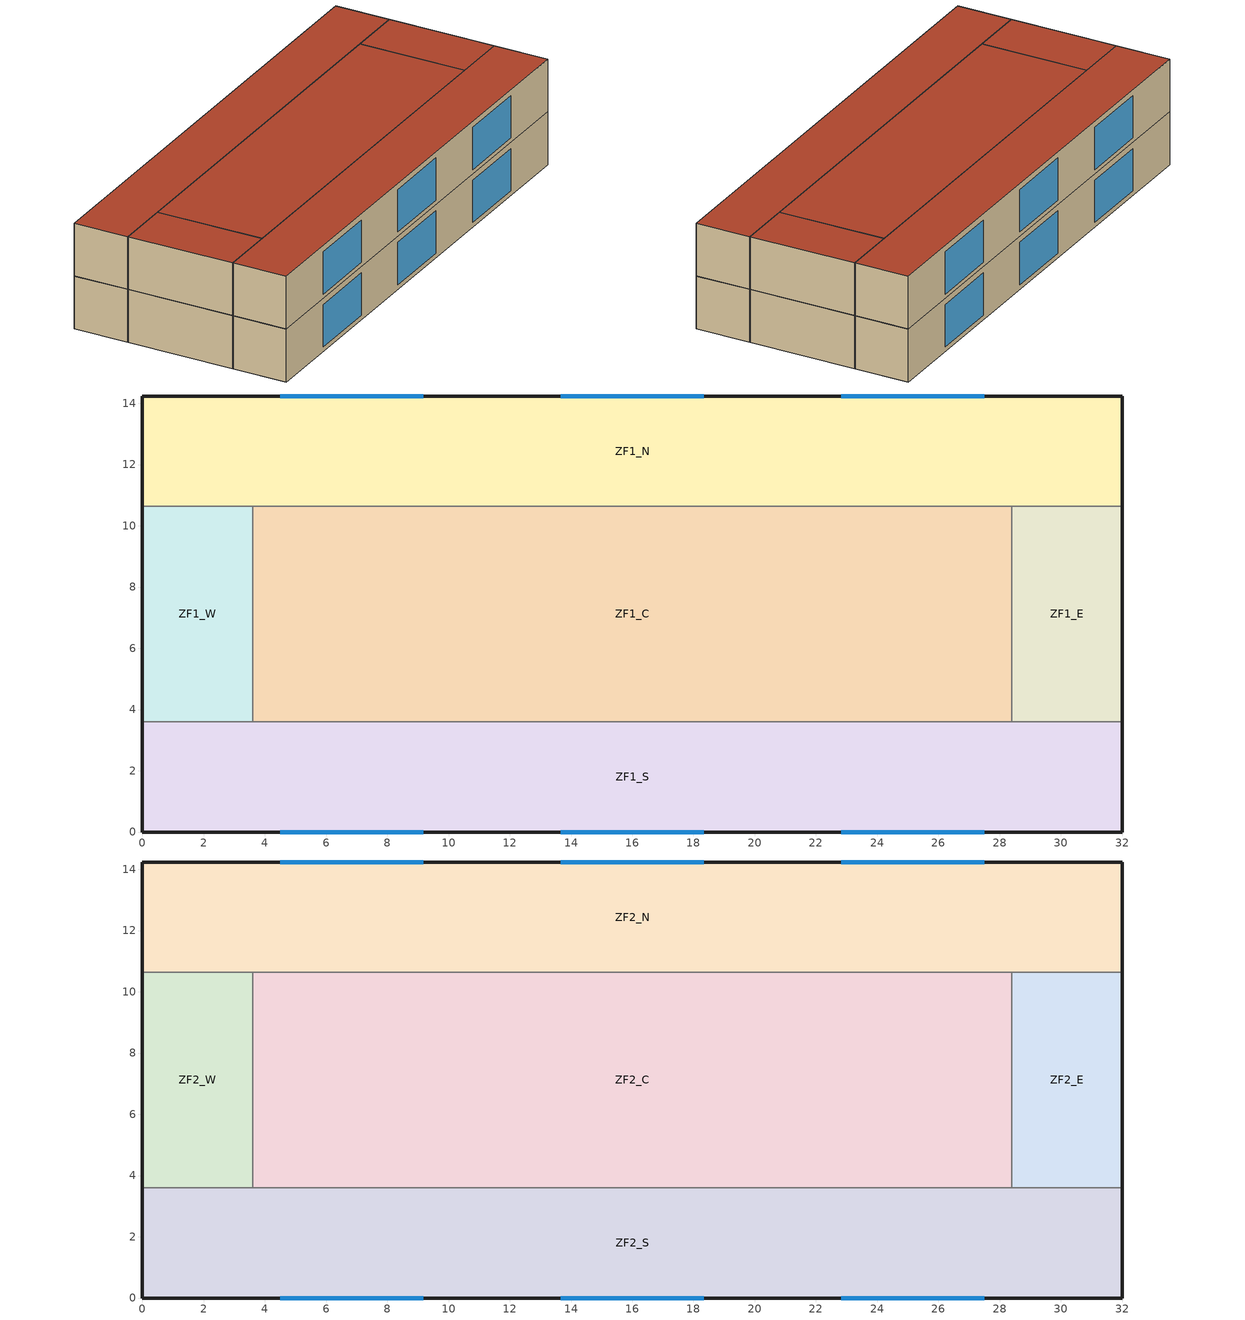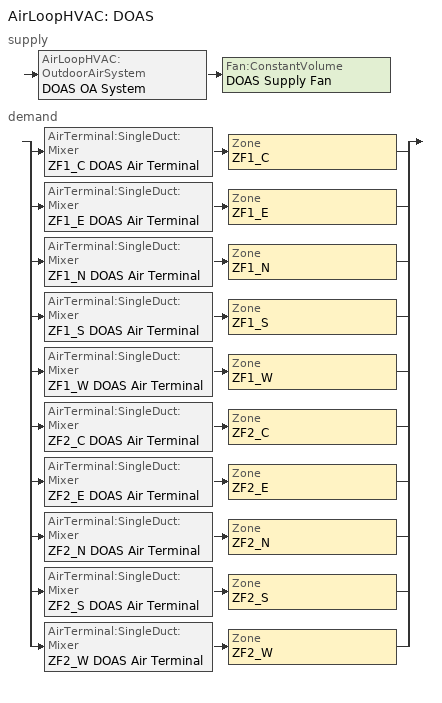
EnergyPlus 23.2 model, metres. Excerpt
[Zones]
ZF1_S
 floor ground (Floor Slab): 0,0 0,3.6 32,3.6 32,0 z0
 wall outside (Ext Wall): 0,0 32,0 / 0,0 0,3.6 / 32,3.6 32,0 z0:3.5
 wall adiabatic (Int Wall): 32,3.6 0,3.6 z0:3.5
 window (Double Clear 3mm): 4.5,0 9.17,0 / 13.67,0 18.33,0 / 22.83,0 27.5,0 z0.3:3.1
 ceiling adiabatic (Floor Slab): 0,0 32,0 32,3.6 0,3.6 z3.5
ZF1_N
 floor ground (Floor Slab): 0,10.64 0,14.24 32,14.24 32,10.64 z0
 wall outside (Ext Wall): 32,14.24 0,14.24 / 0,10.64 0,14.24 / 32,14.24 32,10.64 z0:3.5
 wall adiabatic (Int Wall): 0,10.64 32,10.64 z0:3.5
 window (Double Clear 3mm): 9.17,14.24 4.5,14.24 / 18.33,14.24 13.67,14.24 / 27.5,14.24 22.83,14.24 z0.3:3.1
 ceiling adiabatic (Floor Slab): 0,10.64 32,10.64 32,14.24 0,14.24 z3.5
ZF1_W
 floor ground (Floor Slab): 0,3.6 0,10.64 3.6,10.64 3.6,3.6 z0
 wall outside (Ext Wall): 0,3.6 0,10.64 z0:3.5
 wall adiabatic (Int Wall): 0,3.6 3.6,3.6 / 3.6,10.64 0,10.64 / 3.6,10.64 3.6,3.6 z0:3.5
 ceiling adiabatic (Floor Slab): 0,3.6 3.6,3.6 3.6,10.64 0,10.64 z3.5
ZF1_E
 floor ground (Floor Slab): 28.4,3.6 28.4,10.64 32,10.64 32,3.6 z0
 wall outside (Ext Wall): 32,10.64 32,3.6 z0:3.5
 wall adiabatic (Int Wall): 28.4,3.6 32,3.6 / 32,10.64 28.4,10.64 / 28.4,3.6 28.4,10.64 z0:3.5
 ceiling adiabatic (Floor Slab): 28.4,3.6 32,3.6 32,10.64 28.4,10.64 z3.5
ZF1_C
 floor ground (Floor Slab): 3.6,3.6 3.6,10.64 28.4,10.64 28.4,3.6 z0
 wall adiabatic (Int Wall): 3.6,3.6 28.4,3.6 / 28.4,10.64 3.6,10.64 / 3.6,3.6 3.6,10.64 / 28.4,10.64 28.4,3.6 z0:3.5
 ceiling adiabatic (Floor Slab): 3.6,3.6 28.4,3.6 28.4,10.64 3.6,10.64 z3.5
ZF2_S
 floor adiabatic (Floor Slab): 0,0 0,3.6 32,3.6 32,0 z3.5
 wall outside (Ext Wall): 0,0 32,0 / 0,0 0,3.6 / 32,3.6 32,0 z3.5:7
 wall adiabatic (Int Wall): 32,3.6 0,3.6 z3.5:7
 window (Double Clear 3mm): 4.5,0 9.17,0 / 13.67,0 18.33,0 / 22.83,0 27.5,0 z3.8:6.6
 roof outside (Roof): 0,0 32,0 32,3.6 0,3.6 z7
ZF2_N
 floor adiabatic (Floor Slab): 0,10.64 0,14.24 32,14.24 32,10.64 z3.5
 wall outside (Ext Wall): 32,14.24 0,14.24 / 0,10.64 0,14.24 / 32,14.24 32,10.64 z3.5:7
 wall adiabatic (Int Wall): 0,10.64 32,10.64 z3.5:7
 window (Double Clear 3mm): 9.17,14.24 4.5,14.24 / 18.33,14.24 13.67,14.24 / 27.5,14.24 22.83,14.24 z3.8:6.6
 roof outside (Roof): 0,10.64 32,10.64 32,14.24 0,14.24 z7
ZF2_W
 floor adiabatic (Floor Slab): 0,3.6 0,10.64 3.6,10.64 3.6,3.6 z3.5
 wall outside (Ext Wall): 0,3.6 0,10.64 z3.5:7
 wall adiabatic (Int Wall): 0,3.6 3.6,3.6 / 3.6,10.64 0,10.64 / 3.6,10.64 3.6,3.6 z3.5:7
 roof outside (Roof): 0,3.6 3.6,3.6 3.6,10.64 0,10.64 z7
ZF2_E
 floor adiabatic (Floor Slab): 28.4,3.6 28.4,10.64 32,10.64 32,3.6 z3.5
 wall outside (Ext Wall): 32,10.64 32,3.6 z3.5:7
 wall adiabatic (Int Wall): 28.4,3.6 32,3.6 / 32,10.64 28.4,10.64 / 28.4,3.6 28.4,10.64 z3.5:7
 roof outside (Roof): 28.4,3.6 32,3.6 32,10.64 28.4,10.64 z7
ZF2_C
 floor adiabatic (Floor Slab): 3.6,3.6 3.6,10.64 28.4,10.64 28.4,3.6 z3.5
 wall adiabatic (Int Wall): 3.6,3.6 28.4,3.6 / 28.4,10.64 3.6,10.64 / 3.6,3.6 3.6,10.64 / 28.4,10.64 28.4,3.6 z3.5:7
 roof outside (Roof): 3.6,3.6 28.4,3.6 28.4,10.64 3.6,10.64 z7
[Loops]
AirLoopHVAC 'DOAS'
 supply: AirLoopHVAC:OutdoorAirSystem 'DOAS OA System' > Fan:ConstantVolume 'DOAS Supply Fan'
 demand: split
  | AirTerminal:SingleDuct:Mixer 'ZF1_C DOAS Air Terminal' > Zone 'ZF1_C'
  | AirTerminal:SingleDuct:Mixer 'ZF1_E DOAS Air Terminal' > Zone 'ZF1_E'
  | AirTerminal:SingleDuct:Mixer 'ZF1_N DOAS Air Terminal' > Zone 'ZF1_N'
  | AirTerminal:SingleDuct:Mixer 'ZF1_S DOAS Air Terminal' > Zone 'ZF1_S'
  | AirTerminal:SingleDuct:Mixer 'ZF1_W DOAS Air Terminal' > Zone 'ZF1_W'
  | AirTerminal:SingleDuct:Mixer 'ZF2_C DOAS Air Terminal' > Zone 'ZF2_C'
  | AirTerminal:SingleDuct:Mixer 'ZF2_E DOAS Air Terminal' > Zone 'ZF2_E'
  | AirTerminal:SingleDuct:Mixer 'ZF2_N DOAS Air Terminal' > Zone 'ZF2_N'
  | AirTerminal:SingleDuct:Mixer 'ZF2_S DOAS Air Terminal' > Zone 'ZF2_S'
  | AirTerminal:SingleDuct:Mixer 'ZF2_W DOAS Air Terminal' > Zone 'ZF2_W'
[Building]
Chongqing Medium Office VRF Pilot: 0, City, 0.04, 0.2, FullInteriorAndExterior, 100, 6
[Site:WaterMainsTemperature]
CORRELATION: , 9.69, 28.1
[Site:GroundTemperature:BuildingSurface]
19.527, 19.502, 19.527, 19.527, 19.527, 19.527, 19.527, 19.527, 19.527, 19.527, 19.527, 19.527
[Site:Location]
Chongqing Shapingba_Chongqing_CHN Design_Conditions: 29.58, 106.47, 8, 259.1
[SizingPeriod:WeatherFileConditionType]
Summer Extreme: SummerExtreme, SummerDesignDay, Yes, Yes
Summer Typical: SummerTypical, Monday, Yes, Yes
Winter Extreme: WinterExtreme, WinterDesignDay, Yes, Yes
Winter Typical: WinterTypical, Monday, Yes, Yes
Autumn Typical: AutumnTypical, Monday, Yes, Yes
Spring Typical: SpringTypical, Monday, Yes, Yes
[SizingPeriod:DesignDay]
Chongqing Shapingba Ann Htg 99.6% Condns DB: 1, 21, WinterDesignDay, 2.6, 0, DefaultMultipliers, , Wetbulb, 2.6, , , , , 98251, 1.8, 10, No, No, No, ASHRAEClearSky, , , , , 0
Chongqing Shapingba Ann Htg 99% Condns DB: 1, 21, WinterDesignDay, 3.7, 0, DefaultMultipliers, , Wetbulb, 3.7, , , , , 98251, 1.8, 10, No, No, No, ASHRAEClearSky, , , , , 0
Chongqing Shapingba Ann Hum_n 99.6% Condns DP=>MCDB: 1, 21, WinterDesignDay, 6.5, 0, DefaultMultipliers, , Dewpoint, -2.3, , , , , 98251, 1.8, 10, No, No, No, ASHRAEClearSky, , , , , 0
Chongqing Shapingba Ann Hum_n 99% Condns DP=>MCDB: 1, 21, WinterDesignDay, 5.9, 0, DefaultMultipliers, , Dewpoint, -0.6, , , , , 98251, 1.8, 10, No, No, No, ASHRAEClearSky, , , , , 0
Chongqing Shapingba Ann Htg Wind 99.6% Condns WS=>MCDB: 1, 21, WinterDesignDay, 8.1, 0, DefaultMultipliers, , Wetbulb, 8.1, , , , , 98251, 5.9, 10, No, No, No, ASHRAEClearSky, , , , , 0
Chongqing Shapingba Ann Htg Wind 99% Condns WS=>MCDB: 1, 21, WinterDesignDay, 7.7, 0, DefaultMultipliers, , Wetbulb, 7.7, , , , , 98251, 5.3, 10, No, No, No, ASHRAEClearSky, , , , , 0
Chongqing Shapingba Ann Clg .4% Condns DB=>MWB: 7, 21, SummerDesignDay, 38, 10.4, DefaultMultipliers, , Wetbulb, 24.9, , , , 3.3, 98251, 2.5, 90, No, No, No, ASHRAETau2017, , , 0.633, 1.814
Chongqing Shapingba Ann Clg 1% Condns DB=>MWB: 7, 21, SummerDesignDay, 36.4, 10.4, DefaultMultipliers, , Wetbulb, 25.1, , , , 3.3, 98251, 2.5, 90, No, No, No, ASHRAETau2017, , , 0.633, 1.814
Chongqing Shapingba Ann Clg 2% Condns DB=>MWB: 7, 21, SummerDesignDay, 35, 10.4, DefaultMultipliers, , Wetbulb, 24.9, , , , 3.3, 98251, 2.5, 90, No, No, No, ASHRAETau2017, , , 0.633, 1.814
Chongqing Shapingba Ann Clg .4% Condns WB=>MDB: 7, 21, SummerDesignDay, 33, 9.3, DefaultMultipliers, , Wetbulb, 27.3, , , , 3.6, 98251, 2.5, 90, No, No, No, ASHRAETau2017, , , 0.633, 1.814
Chongqing Shapingba Ann Clg 1% Condns WB=>MDB: 7, 21, SummerDesignDay, 32.6, 9.3, DefaultMultipliers, , Wetbulb, 26.8, , , , 3.6, 98251, 2.5, 90, No, No, No, ASHRAETau2017, , , 0.633, 1.814
Chongqing Shapingba Ann Clg 2% Condns WB=>MDB: 7, 21, SummerDesignDay, 31.8, 9.3, DefaultMultipliers, , Wetbulb, 26.2, , , , 3.6, 98251, 2.5, 90, No, No, No, ASHRAETau2017, , , 0.633, 1.814
Chongqing Shapingba Ann Clg .4% Condns DP=>MDB: 7, 21, SummerDesignDay, 29.9, 8.4, DefaultMultipliers, , Dewpoint, 26, , , , , 98251, 2.5, 90, No, No, No, ASHRAETau2017, , , 0.633, 1.814
Chongqing Shapingba Ann Clg 1% Condns DP=>MDB: 7, 21, SummerDesignDay, 29.4, 8.4, DefaultMultipliers, , Dewpoint, 25.3, , , , , 98251, 2.5, 90, No, No, No, ASHRAETau2017, , , 0.633, 1.814
Chongqing Shapingba Ann Clg 2% Condns DP=>MDB: 7, 21, SummerDesignDay, 29, 8.4, DefaultMultipliers, , Dewpoint, 24.7, , , , , 98251, 2.5, 90, No, No, No, ASHRAETau2017, , , 0.633, 1.814
Chongqing Shapingba Ann Clg .4% Condns Enth=>MDB: 7, 21, SummerDesignDay, 32.8, 8.4, DefaultMultipliers, , Enthalpy, , , , 87400, , 98251, 2.5, 90, No, No, No, ASHRAETau2017, , , 0.633, 1.814
Chongqing Shapingba Ann Clg 1% Condns Enth=>MDB: 7, 21, SummerDesignDay, 32.6, 8.4, DefaultMultipliers, , Enthalpy, , , , 84800, , 98251, 2.5, 90, No, No, No, ASHRAETau2017, , , 0.633, 1.814
Chongqing Shapingba Ann Clg 2% Condns Enth=>MDB: 7, 21, SummerDesignDay, 31.7, 8.4, DefaultMultipliers, , Enthalpy, , , , 82400, , 98251, 2.5, 90, No, No, No, ASHRAETau2017, , , 0.633, 1.814
Chongqing Shapingba January .4% Condns DB=>MCWB: 1, 21, SummerDesignDay, 15.7, 4.8, DefaultMultipliers, , Wetbulb, 9.8, , , , , 98251, 1.8, 90, No, No, No, ASHRAETau2017, , , 0.932, 1.174
Chongqing Shapingba February .4% Condns DB=>MCWB: 2, 21, SummerDesignDay, 21.5, 5.9, DefaultMultipliers, , Wetbulb, 14.4, , , , , 98251, 1.9, 90, No, No, No, ASHRAETau2017, , , 0.962, 1.129
Chongqing Shapingba March .4% Condns DB=>MCWB: 3, 21, SummerDesignDay, 29.1, 7.4, DefaultMultipliers, , Wetbulb, 19.5, , , , , 98251, 2.1, 90, No, No, No, ASHRAETau2017, , , 0.975, 1.136
Chongqing Shapingba April .4% Condns DB=>MCWB: 4, 21, SummerDesignDay, 32.6, 8.1, DefaultMultipliers, , Wetbulb, 20.9, , , , , 98251, 2.2, 90, No, No, No, ASHRAETau2017, , , 0.888, 1.278
Chongqing Shapingba May .4% Condns DB=>MCWB: 5, 21, SummerDesignDay, 34.8, 7.9, DefaultMultipliers, , Wetbulb, 22.4, , , , , 98251, 2.1, 90, No, No, No, ASHRAETau2017, , , 0.778, 1.482
Chongqing Shapingba June .4% Condns DB=>MCWB: 6, 21, SummerDesignDay, 36.2, 7.1, DefaultMultipliers, , Wetbulb, 25.8, , , , , 98251, 1.9, 90, No, No, No, ASHRAETau2017, , , 0.704, 1.647
Chongqing Shapingba July .4% Condns DB=>MCWB: 7, 21, SummerDesignDay, 39.1, 8.4, DefaultMultipliers, , Wetbulb, 25.6, , , , , 98251, 2.1, 90, No, No, No, ASHRAETau2017, , , 0.633, 1.814
Chongqing Shapingba August .4% Condns DB=>MCWB: 8, 21, SummerDesignDay, 40.9, 8.6, DefaultMultipliers, , Wetbulb, 25, , , , , 98251, 2.1, 90, No, No, No, ASHRAETau2017, , , 0.655, 1.749
Chongqing Shapingba September .4% Condns DB=>MCWB: 9, 21, SummerDesignDay, 37.5, 7, DefaultMultipliers, , Wetbulb, 23.9, , , , , 98251, 2.1, 90, No, No, No, ASHRAETau2017, , , 0.746, 1.556
Chongqing Shapingba October .4% Condns DB=>MCWB: 10, 21, SummerDesignDay, 32.5, 5.3, DefaultMultipliers, , Wetbulb, 22.8, , , , , 98251, 1.8, 90, No, No, No, ASHRAETau2017, , , 0.878, 1.322
Chongqing Shapingba November .4% Condns DB=>MCWB: 11, 21, SummerDesignDay, 24.2, 5.1, DefaultMultipliers, , Wetbulb, 17, , , , , 98251, 1.8, 90, No, No, No, ASHRAETau2017, , , 0.936, 1.232
Chongqing Shapingba December .4% Condns DB=>MCWB: 12, 21, SummerDesignDay, 16.3, 4.6, DefaultMultipliers, , Wetbulb, 12.1, , , , , 98251, 1.8, 90, No, No, No, ASHRAETau2017, , , 0.929, 1.214
Chongqing Shapingba January 2% Condns DB=>MCWB: 1, 21, SummerDesignDay, 13.4, 4.8, DefaultMultipliers, , Wetbulb, 9.3, , , , , 98251, 1.8, 90, No, No, No, ASHRAETau2017, , , 0.932, 1.174
Chongqing Shapingba February 2% Condns DB=>MCWB: 2, 21, SummerDesignDay, 18.4, 5.9, DefaultMultipliers, , Wetbulb, 12.8, , , , , 98251, 1.9, 90, No, No, No, ASHRAETau2017, , , 0.962, 1.129
Chongqing Shapingba March 2% Condns DB=>MCWB: 3, 21, SummerDesignDay, 25.6, 7.4, DefaultMultipliers, , Wetbulb, 17.5, , , , , 98251, 2.1, 90, No, No, No, ASHRAETau2017, , , 0.975, 1.136
Chongqing Shapingba April 2% Condns DB=>MCWB: 4, 21, SummerDesignDay, 30, 8.1, DefaultMultipliers, , Wetbulb, 20.1, , , , , 98251, 2.2, 90, No, No, No, ASHRAETau2017, , , 0.888, 1.278
Chongqing Shapingba May 2% Condns DB=>MCWB: 5, 21, SummerDesignDay, 32.2, 7.9, DefaultMultipliers, , Wetbulb, 21.5, , , , , 98251, 2.1, 90, No, No, No, ASHRAETau2017, , , 0.778, 1.482
Chongqing Shapingba June 2% Condns DB=>MCWB: 6, 21, SummerDesignDay, 34.2, 7.1, DefaultMultipliers, , Wetbulb, 25, , , , , 98251, 1.9, 90, No, No, No, ASHRAETau2017, , , 0.704, 1.647
Chongqing Shapingba July 2% Condns DB=>MCWB: 7, 21, SummerDesignDay, 37.4, 8.4, DefaultMultipliers, , Wetbulb, 25.5, , , , , 98251, 2.1, 90, No, No, No, ASHRAETau2017, , , 0.633, 1.814
Chongqing Shapingba August 2% Condns DB=>MCWB: 8, 21, SummerDesignDay, 38.7, 8.6, DefaultMultipliers, , Wetbulb, 24.9, , , , , 98251, 2.1, 90, No, No, No, ASHRAETau2017, , , 0.655, 1.749
Chongqing Shapingba September 2% Condns DB=>MCWB: 9, 21, SummerDesignDay, 34.7, 7, DefaultMultipliers, , Wetbulb, 23.9, , , , , 98251, 2.1, 90, No, No, No, ASHRAETau2017, , , 0.746, 1.556
Chongqing Shapingba October 2% Condns DB=>MCWB: 10, 21, SummerDesignDay, 28.6, 5.3, DefaultMultipliers, , Wetbulb, 20.9, , , , , 98251, 1.8, 90, No, No, No, ASHRAETau2017, , , 0.878, 1.322
Chongqing Shapingba November 2% Condns DB=>MCWB: 11, 21, SummerDesignDay, 22, 5.1, DefaultMultipliers, , Wetbulb, 16.5, , , , , 98251, 1.8, 90, No, No, No, ASHRAETau2017, , , 0.936, 1.232
Chongqing Shapingba December 2% Condns DB=>MCWB: 12, 21, SummerDesignDay, 14.4, 4.6, DefaultMultipliers, , Wetbulb, 11.1, , , , , 98251, 1.8, 90, No, No, No, ASHRAETau2017, , , 0.929, 1.214
Chongqing Shapingba January 5% Condns DB=>MCWB: 1, 21, SummerDesignDay, 12.2, 7.1, DefaultMultipliers, , Wetbulb, 8.9, , , , 4.1, 98251, 1.8, 90, No, No, No, ASHRAETau2017, , , 0.932, 1.174
Chongqing Shapingba February 5% Condns DB=>MCWB: 2, 21, SummerDesignDay, 16.4, 8.8, DefaultMultipliers, , Wetbulb, 11.9, , , , 4.5, 98251, 1.9, 90, No, No, No, ASHRAETau2017, , , 0.962, 1.129
Chongqing Shapingba March 5% Condns DB=>MCWB: 3, 21, SummerDesignDay, 23.1, 11.4, DefaultMultipliers, , Wetbulb, 16.1, , , , 4.9, 98251, 2.1, 90, No, No, No, ASHRAETau2017, , , 0.975, 1.136
Chongqing Shapingba April 5% Condns DB=>MCWB: 4, 21, SummerDesignDay, 27.8, 12.1, DefaultMultipliers, , Wetbulb, 19.3, , , , 4.8, 98251, 2.2, 90, No, No, No, ASHRAETau2017, , , 0.888, 1.278
Chongqing Shapingba May 5% Condns DB=>MCWB: 5, 21, SummerDesignDay, 30.1, 11.9, DefaultMultipliers, , Wetbulb, 21.3, , , , 4.4, 98251, 2.1, 90, No, No, No, ASHRAETau2017, , , 0.778, 1.482
Chongqing Shapingba June 5% Condns DB=>MCWB: 6, 21, SummerDesignDay, 32.4, 10.6, DefaultMultipliers, , Wetbulb, 24.4, , , , 4, 98251, 1.9, 90, No, No, No, ASHRAETau2017, , , 0.704, 1.647
Chongqing Shapingba July 5% Condns DB=>MCWB: 7, 21, SummerDesignDay, 36.1, 10.4, DefaultMultipliers, , Wetbulb, 25.6, , , , 3.3, 98251, 2.1, 90, No, No, No, ASHRAETau2017, , , 0.633, 1.814
Chongqing Shapingba August 5% Condns DB=>MCWB: 8, 21, SummerDesignDay, 37, 10.8, DefaultMultipliers, , Wetbulb, 25, , , , 3, 98251, 2.1, 90, No, No, No, ASHRAETau2017, , , 0.655, 1.749
Chongqing Shapingba September 5% Condns DB=>MCWB: 9, 21, SummerDesignDay, 32.6, 10.5, DefaultMultipliers, , Wetbulb, 23.5, , , , 3.5, 98251, 2.1, 90, No, No, No, ASHRAETau2017, , , 0.746, 1.556
Chongqing Shapingba October 5% Condns DB=>MCWB: 10, 21, SummerDesignDay, 26, 9.8, DefaultMultipliers, , Wetbulb, 19.7, , , , 4.2, 98251, 1.8, 90, No, No, No, ASHRAETau2017, , , 0.878, 1.322
Chongqing Shapingba November 5% Condns DB=>MCWB: 11, 21, SummerDesignDay, 20.1, 7.8, DefaultMultipliers, , Wetbulb, 16, , , , 3.9, 98251, 1.8, 90, No, No, No, ASHRAETau2017, , , 0.936, 1.232
Chongqing Shapingba December 5% Condns DB=>MCWB: 12, 21, SummerDesignDay, 13.2, 6.2, DefaultMultipliers, , Wetbulb, 10.5, , , , 3.7, 98251, 1.8, 90, No, No, No, ASHRAETau2017, , , 0.929, 1.214
Chongqing Shapingba January 10% Condns DB=>MCWB: 1, 21, SummerDesignDay, 11.1, 7.1, DefaultMultipliers, , Wetbulb, 8.4, , , , 4.1, 98251, 1.8, 90, No, No, No, ASHRAETau2017, , , 0.932, 1.174
Chongqing Shapingba February 10% Condns DB=>MCWB: 2, 21, SummerDesignDay, 14.8, 8.8, DefaultMultipliers, , Wetbulb, 11.1, , , , 4.5, 98251, 1.9, 90, No, No, No, ASHRAETau2017, , , 0.962, 1.129
Chongqing Shapingba March 10% Condns DB=>MCWB: 3, 21, SummerDesignDay, 20.8, 11.4, DefaultMultipliers, , Wetbulb, 15.1, , , , 4.9, 98251, 2.1, 90, No, No, No, ASHRAETau2017, , , 0.975, 1.136
Chongqing Shapingba April 10% Condns DB=>MCWB: 4, 21, SummerDesignDay, 25.7, 12.1, DefaultMultipliers, , Wetbulb, 18.7, , , , 4.8, 98251, 2.2, 90, No, No, No, ASHRAETau2017, , , 0.888, 1.278
Chongqing Shapingba May 10% Condns DB=>MCWB: 5, 21, SummerDesignDay, 28.1, 11.9, DefaultMultipliers, , Wetbulb, 20.6, , , , 4.4, 98251, 2.1, 90, No, No, No, ASHRAETau2017, , , 0.778, 1.482
Chongqing Shapingba June 10% Condns DB=>MCWB: 6, 21, SummerDesignDay, 30.6, 10.6, DefaultMultipliers, , Wetbulb, 24.1, , , , 4, 98251, 1.9, 90, No, No, No, ASHRAETau2017, , , 0.704, 1.647
Chongqing Shapingba July 10% Condns DB=>MCWB: 7, 21, SummerDesignDay, 34.7, 10.4, DefaultMultipliers, , Wetbulb, 25.4, , , , 3.3, 98251, 2.1, 90, No, No, No, ASHRAETau2017, , , 0.633, 1.814
Chongqing Shapingba August 10% Condns DB=>MCWB: 8, 21, SummerDesignDay, 35.3, 10.8, DefaultMultipliers, , Wetbulb, 24.8, , , , 3, 98251, 2.1, 90, No, No, No, ASHRAETau2017, , , 0.655, 1.749
Chongqing Shapingba September 10% Condns DB=>MCWB: 9, 21, SummerDesignDay, 30.6, 10.5, DefaultMultipliers, , Wetbulb, 23, , , , 3.5, 98251, 2.1, 90, No, No, No, ASHRAETau2017, , , 0.746, 1.556
Chongqing Shapingba October 10% Condns DB=>MCWB: 10, 21, SummerDesignDay, 23.6, 9.8, DefaultMultipliers, , Wetbulb, 19.2, , , , 4.2, 98251, 1.8, 90, No, No, No, ASHRAETau2017, , , 0.878, 1.322
Chongqing Shapingba November 10% Condns DB=>MCWB: 11, 21, SummerDesignDay, 18.6, 7.8, DefaultMultipliers, , Wetbulb, 15.4, , , , 3.9, 98251, 1.8, 90, No, No, No, ASHRAETau2017, , , 0.936, 1.232
Chongqing Shapingba December 10% Condns DB=>MCWB: 12, 21, SummerDesignDay, 12.2, 6.2, DefaultMultipliers, , Wetbulb, 9.8, , , , 3.7, 98251, 1.8, 90, No, No, No, ASHRAETau2017, , , 0.929, 1.214
Chongqing Shapingba January .4% Condns WB=>MCDB: 1, 21, SummerDesignDay, 13.7, 4.8, DefaultMultipliers, , Wetbulb, 10.9, , , , , 98251, 1.8, 90, No, No, No, ASHRAETau2017, , , 0.932, 1.174
Chongqing Shapingba February .4% Condns WB=>MCDB: 2, 21, SummerDesignDay, 20.3, 5.9, DefaultMultipliers, , Wetbulb, 15.2, , , , , 98251, 1.9, 90, No, No, No, ASHRAETau2017, , , 0.962, 1.129
Chongqing Shapingba March .4% Condns WB=>MCDB: 3, 21, SummerDesignDay, 27.9, 7.4, DefaultMultipliers, , Wetbulb, 20.6, , , , , 98251, 2.1, 90, No, No, No, ASHRAETau2017, , , 0.975, 1.136
[Material]
M01 200mm Brick: MediumRough, 0.2, 0.89, 1920, 790, 0.9, 0.84, 0.95
M02 100mm Brick: MediumRough, 0.1, 0.89, 1920, 790, 0.9
M03 Wall XPS: MediumRough, 0.03, 0.03, 35, 1400, 0.9
M04 200mm Concrete Roof: MediumRough, 0.2, 1.31, 2240, 840, 0.9
M05 150mm Heavyweight Concrete Floor: MediumRough, 0.15, 1.95, 2240, 900, 0.9
M06 20mm Plaster: Smooth, 0.02, 0.72, 1850, 840, 0.9
M07 20mm Cement Mortar: Smooth, 0.02, 0.93, 1800, 1050, 0.9
M08 10mm Ceramic Tile: Smooth, 0.01, 1.5, 2000, 920, 0.9
M09 Roof XPS: MediumRough, 0.04, 0.03, 35, 1400, 0.9
[WindowMaterial:Glazing]
Clear 3mm: SpectralAverage, , 0.003, 0.837, 0.075, 0.075, 0.898, 0.081, 0.081, 0, 0.84, 0.84
[WindowMaterial:Gas]
Air 12mm: Air, 0.0127
[Construction]
Ext Wall: M06 20mm Plaster, M01 200mm Brick, M03 Wall XPS, M07 20mm Cement Mortar
Int Wall: M06 20mm Plaster, M02 100mm Brick, M06 20mm Plaster
Roof: M09 Roof XPS, M04 200mm Concrete Roof, M07 20mm Cement Mortar
Floor Slab: M05 150mm Heavyweight Concrete Floor, M08 10mm Ceramic Tile
Double Clear 3mm: Clear 3mm, Air 12mm, Clear 3mm
[Zone]
ZF1_S; ZF1_N; ZF2_S; ZF2_N: 0, 0, 0, 1, 1, , 115.2
ZF1_W; ZF1_E; ZF2_W; ZF2_E: 0, 0, 0, 1, 1, , 25.34
ZF1_C; ZF2_C: 0, 0, 0, 1, 1, , 174.59
[People]
ZF1_S People: ZF1_S, Office Occupancy, People, 19, , , 0.3, autocalculate, Office Activity
ZF1_N People: ZF1_N, Office Occupancy, People, 19, , , 0.3, autocalculate, Office Activity
ZF1_W People: ZF1_W, Office Occupancy, People, 4, , , 0.3, autocalculate, Office Activity
ZF1_E People: ZF1_E, Office Occupancy, People, 4, , , 0.3, autocalculate, Office Activity
ZF1_C People: ZF1_C, Office Occupancy, People, 29, , , 0.3, autocalculate, Office Activity
ZF2_S People: ZF2_S, Office Occupancy, People, 19, , , 0.3, autocalculate, Office Activity
ZF2_N People: ZF2_N, Office Occupancy, People, 19, , , 0.3, autocalculate, Office Activity
ZF2_W People: ZF2_W, Office Occupancy, People, 4, , , 0.3, autocalculate, Office Activity
ZF2_E People: ZF2_E, Office Occupancy, People, 4, , , 0.3, autocalculate, Office Activity
ZF2_C People: ZF2_C, Office Occupancy, People, 29, , , 0.3, autocalculate, Office Activity
[Lights]
ZF1_S Lights: ZF1_S, Office Lighting, Watts/Area, 10
ZF1_N Lights: ZF1_N, Office Lighting, Watts/Area, 10
ZF1_W Lights: ZF1_W, Office Lighting, Watts/Area, 10
ZF1_E Lights: ZF1_E, Office Lighting, Watts/Area, 10
ZF1_C Lights: ZF1_C, Office Lighting, Watts/Area, 10
ZF2_S Lights: ZF2_S, Office Lighting, Watts/Area, 10
ZF2_N Lights: ZF2_N, Office Lighting, Watts/Area, 10
ZF2_W Lights: ZF2_W, Office Lighting, Watts/Area, 10
ZF2_E Lights: ZF2_E, Office Lighting, Watts/Area, 10
ZF2_C Lights: ZF2_C, Office Lighting, Watts/Area, 10
[ElectricEquipment]
ZF1_S Equipment: ZF1_S, Office Equipment, Watts/Area, 20
ZF1_N Equipment: ZF1_N, Office Equipment, Watts/Area, 20
ZF1_W Equipment: ZF1_W, Office Equipment, Watts/Area, 20
ZF1_E Equipment: ZF1_E, Office Equipment, Watts/Area, 20
ZF1_C Equipment: ZF1_C, Office Equipment, Watts/Area, 20
ZF2_S Equipment: ZF2_S, Office Equipment, Watts/Area, 20
ZF2_N Equipment: ZF2_N, Office Equipment, Watts/Area, 20
ZF2_W Equipment: ZF2_W, Office Equipment, Watts/Area, 20
ZF2_E Equipment: ZF2_E, Office Equipment, Watts/Area, 20
ZF2_C Equipment: ZF2_C, Office Equipment, Watts/Area, 20
[ZoneInfiltration:DesignFlowRate]
ZF1_S Infiltration: ZF1_S, ALWAYS_ON, AirChanges/Hour, , 0.5
ZF1_N Infiltration: ZF1_N, ALWAYS_ON, AirChanges/Hour, , 0.5
ZF1_W Infiltration: ZF1_W, ALWAYS_ON, AirChanges/Hour, , 0.5
ZF1_E Infiltration: ZF1_E, ALWAYS_ON, AirChanges/Hour, , 0.5
ZF1_C Infiltration: ZF1_C, ALWAYS_ON, AirChanges/Hour, , 0.5
ZF2_S Infiltration: ZF2_S, ALWAYS_ON, AirChanges/Hour, , 0.5
ZF2_N Infiltration: ZF2_N, ALWAYS_ON, AirChanges/Hour, , 0.5
ZF2_W Infiltration: ZF2_W, ALWAYS_ON, AirChanges/Hour, , 0.5
ZF2_E Infiltration: ZF2_E, ALWAYS_ON, AirChanges/Hour, , 0.5
ZF2_C Infiltration: ZF2_C, ALWAYS_ON, AirChanges/Hour, , 0.5
[DesignSpecification:OutdoorAir]
ZF1_S Outdoor Air; ZF1_N Outdoor Air; ZF1_W Outdoor Air; ZF1_E Outdoor Air; ZF1_C Outdoor Air; ZF2_S Outdoor Air; ZF2_N Outdoor Air; ZF2_W Outdoor Air; ZF2_E Outdoor Air; ZF2_C Outdoor Air: Flow/Person, 0.00833
[Sizing:Zone]
ZF1_S: SupplyAirTemperature, 12.8, , SupplyAirTemperature, 50, , 0.008, 0.008, ZF1_S Outdoor Air
ZF1_N: SupplyAirTemperature, 12.8, , SupplyAirTemperature, 50, , 0.008, 0.008, ZF1_N Outdoor Air
ZF1_W: SupplyAirTemperature, 12.8, , SupplyAirTemperature, 50, , 0.008, 0.008, ZF1_W Outdoor Air
ZF1_E: SupplyAirTemperature, 12.8, , SupplyAirTemperature, 50, , 0.008, 0.008, ZF1_E Outdoor Air
ZF1_C: SupplyAirTemperature, 12.8, , SupplyAirTemperature, 50, , 0.008, 0.008, ZF1_C Outdoor Air
ZF2_S: SupplyAirTemperature, 12.8, , SupplyAirTemperature, 50, , 0.008, 0.008, ZF2_S Outdoor Air
ZF2_N: SupplyAirTemperature, 12.8, , SupplyAirTemperature, 50, , 0.008, 0.008, ZF2_N Outdoor Air
ZF2_W: SupplyAirTemperature, 12.8, , SupplyAirTemperature, 50, , 0.008, 0.008, ZF2_W Outdoor Air
ZF2_E: SupplyAirTemperature, 12.8, , SupplyAirTemperature, 50, , 0.008, 0.008, ZF2_E Outdoor Air
ZF2_C: SupplyAirTemperature, 12.8, , SupplyAirTemperature, 50, , 0.008, 0.008, ZF2_C Outdoor Air
[Sizing:System]
DOAS: VentilationRequirement, autosize, 1, 2, 0.008, 11, 0.008, 12.8, 12.2, NonCoincident, Yes, Yes, 0.00924, 0.003, DesignDay, 0, , , , DesignDay, 0, , , , , ZoneSum, 1, CoolingDesignCapacity, autosize, , , HeatingDesignCapacity, autosize, , , OnOff
[Fan:ConstantVolume]
DOAS Supply Fan: FanAvailSched, 0.7, 1000, autosize, 1, 0.00153024, DOAS Mixed Air Outlet, DOAS Supply Fan Outlet
ZF1_C VRF Supply Fan: VRFAvailSched, 0.7, 600, autosize, 0.9, 1, ZF1_C VRF DX HCoil Outlet Node, ZF1_C VRF TU Outlet Node
ZF1_E VRF Supply Fan: VRFAvailSched, 0.7, 600, autosize, 0.9, 1, ZF1_E VRF DX HCoil Outlet Node, ZF1_E VRF TU Outlet Node
ZF1_N VRF Supply Fan: VRFAvailSched, 0.7, 600, autosize, 0.9, 1, ZF1_N VRF DX HCoil Outlet Node, ZF1_N VRF TU Outlet Node
ZF1_S VRF Supply Fan: VRFAvailSched, 0.7, 600, autosize, 0.9, 1, ZF1_S VRF DX HCoil Outlet Node, ZF1_S VRF TU Outlet Node
ZF1_W VRF Supply Fan: VRFAvailSched, 0.7, 600, autosize, 0.9, 1, ZF1_W VRF DX HCoil Outlet Node, ZF1_W VRF TU Outlet Node
ZF2_C VRF Supply Fan: VRFAvailSched, 0.7, 600, autosize, 0.9, 1, ZF2_C VRF DX HCoil Outlet Node, ZF2_C VRF TU Outlet Node
ZF2_E VRF Supply Fan: VRFAvailSched, 0.7, 600, autosize, 0.9, 1, ZF2_E VRF DX HCoil Outlet Node, ZF2_E VRF TU Outlet Node
ZF2_N VRF Supply Fan: VRFAvailSched, 0.7, 600, autosize, 0.9, 1, ZF2_N VRF DX HCoil Outlet Node, ZF2_N VRF TU Outlet Node
ZF2_S VRF Supply Fan: VRFAvailSched, 0.7, 600, autosize, 0.9, 1, ZF2_S VRF DX HCoil Outlet Node, ZF2_S VRF TU Outlet Node
ZF2_W VRF Supply Fan: VRFAvailSched, 0.7, 600, autosize, 0.9, 1, ZF2_W VRF DX HCoil Outlet Node, ZF2_W VRF TU Outlet Node
[HeatExchanger:AirToAir:SensibleAndLatent]
DOAS Heat Recovery: DOAS Heat Recovery Availability, autosize, 0.7, 0.65, 0.75, 0.7, 0.7, 0.65, 0.75, 0.7, DOAS Outdoor Air Inlet, DOAS Heat Recovery Supply Outlet, DOAS Relief Air Outlet, DOAS Heat Recovery Relief Outlet, 0, No, Plate, MinimumExhaustTemperature, 1.7, 0.083, 0.012, Yes
[Controller:OutdoorAir]
DOAS OA Controller: DOAS Relief Air Outlet, DOAS Air Loop Inlet, DOAS Mixed Air Outlet, DOAS Outdoor Air Inlet, autosize, autosize, NoEconomizer, ModulateFlow, , , , , 12.2, NoLockout, ProportionalMinimum
[AirLoopHVAC]
DOAS: , DOAS Availability Managers, autosize, DOAS Branches, , DOAS Air Loop Inlet, DOAS Return Air Outlet, DOAS Supply Path Inlet, DOAS Supply Fan Outlet
[AirLoopHVAC:OutdoorAirSystem]
DOAS OA System: DOAS OA System Controllers, DOAS OA System Equipment
[OutdoorAir:Mixer]
DOAS OA Mixing Box: DOAS Mixed Air Outlet, DOAS Heat Recovery Supply Outlet, DOAS Relief Air Outlet, DOAS Air Loop Inlet
[AvailabilityManager:Scheduled]
DOAS Availability: FanAvailSched
[AirConditioner:VariableRefrigerantFlow]
Chongqing VRF Heat Pump: VRFCondAvailSched, autosize, 3.2917, -15, 43, VRFCoolCapFT, VRFCoolCapFTBoundary, VRFCoolCapFTHi, VRFCoolEIRFT, VRFCoolEIRFTBoundary, VRFCoolEIRFTHi, CoolingEIRLowPLR, CoolingEIRHiPLR, CoolingCombRatio, VRFCPLFFPLR, autosize, , 3.5484, -20, 20, VRFHeatCapFT, VRFHeatCapFTBoundary, VRFHeatCapFTHi, VRFHeatEIRFT, VRFHeatEIRFTBoundary, VRFHeatEIRFTHi, WetBulbTemperature, HeatingEIRLowPLR, HeatingEIRHiPLR, HeatingCombRatio, VRFCPLFFPLR, 0.25, ZF1_C, LoadPriority, , VRF Heat Pump TU List, No, 30, 10, CoolingLengthCorrectionFactor, -0.000386, 30, , , 15, 3, 0.33, 7, Resistive, Timed, , , autosize, 7, AirCooled, MyVRFOANode, , , , , 0, , 0, , , Electricity
[ZoneTerminalUnitList]
VRF Heat Pump TU List: ZF1_C VRF TU, ZF1_E VRF TU, ZF1_N VRF TU, ZF1_S VRF TU, ZF1_W VRF TU, ZF2_C VRF TU, ZF2_E VRF TU, ZF2_N VRF TU, ZF2_S VRF TU, ZF2_W VRF TU
[Zone equipment]
ZF1_C: ZF1_C DOAS Air Terminal, ZF1_C VRF TU
ZF1_E: ZF1_E DOAS Air Terminal, ZF1_E VRF TU
ZF1_N: ZF1_N DOAS Air Terminal, ZF1_N VRF TU
ZF1_S: ZF1_S DOAS Air Terminal, ZF1_S VRF TU
ZF1_W: ZF1_W DOAS Air Terminal, ZF1_W VRF TU
ZF2_C: ZF2_C DOAS Air Terminal, ZF2_C VRF TU
ZF2_E: ZF2_E DOAS Air Terminal, ZF2_E VRF TU
ZF2_N: ZF2_N DOAS Air Terminal, ZF2_N VRF TU
ZF2_S: ZF2_S DOAS Air Terminal, ZF2_S VRF TU
ZF2_W: ZF2_W DOAS Air Terminal, ZF2_W VRF TU
[AirTerminal:SingleDuct:Mixer]
ZF1_C DOAS Air Terminal: ZoneHVAC:TerminalUnit:VariableRefrigerantFlow, ZF1_C VRF TU, ZF1_C VRF TU Inlet Node, ZF1_C DOAS Mixer Primary Inlet, ZF1_C DOAS Mixer Secondary Inlet, InletSide
ZF1_E DOAS Air Terminal: ZoneHVAC:TerminalUnit:VariableRefrigerantFlow, ZF1_E VRF TU, ZF1_E VRF TU Inlet Node, ZF1_E DOAS Mixer Primary Inlet, ZF1_E DOAS Mixer Secondary Inlet, InletSide
ZF1_N DOAS Air Terminal: ZoneHVAC:TerminalUnit:VariableRefrigerantFlow, ZF1_N VRF TU, ZF1_N VRF TU Inlet Node, ZF1_N DOAS Mixer Primary Inlet, ZF1_N DOAS Mixer Secondary Inlet, InletSide
ZF1_S DOAS Air Terminal: ZoneHVAC:TerminalUnit:VariableRefrigerantFlow, ZF1_S VRF TU, ZF1_S VRF TU Inlet Node, ZF1_S DOAS Mixer Primary Inlet, ZF1_S DOAS Mixer Secondary Inlet, InletSide
ZF1_W DOAS Air Terminal: ZoneHVAC:TerminalUnit:VariableRefrigerantFlow, ZF1_W VRF TU, ZF1_W VRF TU Inlet Node, ZF1_W DOAS Mixer Primary Inlet, ZF1_W DOAS Mixer Secondary Inlet, InletSide
ZF2_C DOAS Air Terminal: ZoneHVAC:TerminalUnit:VariableRefrigerantFlow, ZF2_C VRF TU, ZF2_C VRF TU Inlet Node, ZF2_C DOAS Mixer Primary Inlet, ZF2_C DOAS Mixer Secondary Inlet, InletSide
ZF2_E DOAS Air Terminal: ZoneHVAC:TerminalUnit:VariableRefrigerantFlow, ZF2_E VRF TU, ZF2_E VRF TU Inlet Node, ZF2_E DOAS Mixer Primary Inlet, ZF2_E DOAS Mixer Secondary Inlet, InletSide
ZF2_N DOAS Air Terminal: ZoneHVAC:TerminalUnit:VariableRefrigerantFlow, ZF2_N VRF TU, ZF2_N VRF TU Inlet Node, ZF2_N DOAS Mixer Primary Inlet, ZF2_N DOAS Mixer Secondary Inlet, InletSide
ZF2_S DOAS Air Terminal: ZoneHVAC:TerminalUnit:VariableRefrigerantFlow, ZF2_S VRF TU, ZF2_S VRF TU Inlet Node, ZF2_S DOAS Mixer Primary Inlet, ZF2_S DOAS Mixer Secondary Inlet, InletSide
ZF2_W DOAS Air Terminal: ZoneHVAC:TerminalUnit:VariableRefrigerantFlow, ZF2_W VRF TU, ZF2_W VRF TU Inlet Node, ZF2_W DOAS Mixer Primary Inlet, ZF2_W DOAS Mixer Secondary Inlet, InletSide
[ZoneHVAC:TerminalUnit:VariableRefrigerantFlow]
ZF1_C VRF TU: VRFAvailSched, ZF1_C VRF TU Inlet Node, ZF1_C VRF TU Outlet Node, autosize, autosize, autosize, autosize, 0, 0, 0, VRFFanSchedule, drawthrough, Fan:ConstantVolume, ZF1_C VRF Supply Fan, , , COIL:Cooling:DX:VariableRefrigerantFlow, ZF1_C VRF DX Cooling Coil, COIL:Heating:DX:VariableRefrigerantFlow, ZF1_C VRF DX Heating Coil, 30, 20
ZF1_E VRF TU: VRFAvailSched, ZF1_E VRF TU Inlet Node, ZF1_E VRF TU Outlet Node, autosize, autosize, autosize, autosize, 0, 0, 0, VRFFanSchedule, drawthrough, Fan:ConstantVolume, ZF1_E VRF Supply Fan, , , COIL:Cooling:DX:VariableRefrigerantFlow, ZF1_E VRF DX Cooling Coil, COIL:Heating:DX:VariableRefrigerantFlow, ZF1_E VRF DX Heating Coil, 30, 20
ZF1_N VRF TU: VRFAvailSched, ZF1_N VRF TU Inlet Node, ZF1_N VRF TU Outlet Node, autosize, autosize, autosize, autosize, 0, 0, 0, VRFFanSchedule, drawthrough, Fan:ConstantVolume, ZF1_N VRF Supply Fan, , , COIL:Cooling:DX:VariableRefrigerantFlow, ZF1_N VRF DX Cooling Coil, COIL:Heating:DX:VariableRefrigerantFlow, ZF1_N VRF DX Heating Coil, 30, 20
ZF1_S VRF TU: VRFAvailSched, ZF1_S VRF TU Inlet Node, ZF1_S VRF TU Outlet Node, autosize, autosize, autosize, autosize, 0, 0, 0, VRFFanSchedule, drawthrough, Fan:ConstantVolume, ZF1_S VRF Supply Fan, , , COIL:Cooling:DX:VariableRefrigerantFlow, ZF1_S VRF DX Cooling Coil, COIL:Heating:DX:VariableRefrigerantFlow, ZF1_S VRF DX Heating Coil, 30, 20
ZF1_W VRF TU: VRFAvailSched, ZF1_W VRF TU Inlet Node, ZF1_W VRF TU Outlet Node, autosize, autosize, autosize, autosize, 0, 0, 0, VRFFanSchedule, drawthrough, Fan:ConstantVolume, ZF1_W VRF Supply Fan, , , COIL:Cooling:DX:VariableRefrigerantFlow, ZF1_W VRF DX Cooling Coil, COIL:Heating:DX:VariableRefrigerantFlow, ZF1_W VRF DX Heating Coil, 30, 20
ZF2_C VRF TU: VRFAvailSched, ZF2_C VRF TU Inlet Node, ZF2_C VRF TU Outlet Node, autosize, autosize, autosize, autosize, 0, 0, 0, VRFFanSchedule, drawthrough, Fan:ConstantVolume, ZF2_C VRF Supply Fan, , , COIL:Cooling:DX:VariableRefrigerantFlow, ZF2_C VRF DX Cooling Coil, COIL:Heating:DX:VariableRefrigerantFlow, ZF2_C VRF DX Heating Coil, 30, 20
ZF2_E VRF TU: VRFAvailSched, ZF2_E VRF TU Inlet Node, ZF2_E VRF TU Outlet Node, autosize, autosize, autosize, autosize, 0, 0, 0, VRFFanSchedule, drawthrough, Fan:ConstantVolume, ZF2_E VRF Supply Fan, , , COIL:Cooling:DX:VariableRefrigerantFlow, ZF2_E VRF DX Cooling Coil, COIL:Heating:DX:VariableRefrigerantFlow, ZF2_E VRF DX Heating Coil, 30, 20
ZF2_N VRF TU: VRFAvailSched, ZF2_N VRF TU Inlet Node, ZF2_N VRF TU Outlet Node, autosize, autosize, autosize, autosize, 0, 0, 0, VRFFanSchedule, drawthrough, Fan:ConstantVolume, ZF2_N VRF Supply Fan, , , COIL:Cooling:DX:VariableRefrigerantFlow, ZF2_N VRF DX Cooling Coil, COIL:Heating:DX:VariableRefrigerantFlow, ZF2_N VRF DX Heating Coil, 30, 20
ZF2_S VRF TU: VRFAvailSched, ZF2_S VRF TU Inlet Node, ZF2_S VRF TU Outlet Node, autosize, autosize, autosize, autosize, 0, 0, 0, VRFFanSchedule, drawthrough, Fan:ConstantVolume, ZF2_S VRF Supply Fan, , , COIL:Cooling:DX:VariableRefrigerantFlow, ZF2_S VRF DX Cooling Coil, COIL:Heating:DX:VariableRefrigerantFlow, ZF2_S VRF DX Heating Coil, 30, 20
ZF2_W VRF TU: VRFAvailSched, ZF2_W VRF TU Inlet Node, ZF2_W VRF TU Outlet Node, autosize, autosize, autosize, autosize, 0, 0, 0, VRFFanSchedule, drawthrough, Fan:ConstantVolume, ZF2_W VRF Supply Fan, , , COIL:Cooling:DX:VariableRefrigerantFlow, ZF2_W VRF DX Cooling Coil, COIL:Heating:DX:VariableRefrigerantFlow, ZF2_W VRF DX Heating Coil, 30, 20
[COIL:Cooling:DX:VariableRefrigerantFlow]
ZF1_C VRF DX Cooling Coil: VRFAvailSched, autosize, autosize, autosize, VRFTUCoolCapFT, VRFACCoolCapFFF, ZF1_C VRF TU Inlet Node, ZF1_C VRF DX CCoil Outlet Node
ZF1_E VRF DX Cooling Coil: VRFAvailSched, autosize, autosize, autosize, VRFTUCoolCapFT, VRFACCoolCapFFF, ZF1_E VRF TU Inlet Node, ZF1_E VRF DX CCoil Outlet Node
ZF1_N VRF DX Cooling Coil: VRFAvailSched, autosize, autosize, autosize, VRFTUCoolCapFT, VRFACCoolCapFFF, ZF1_N VRF TU Inlet Node, ZF1_N VRF DX CCoil Outlet Node
ZF1_S VRF DX Cooling Coil: VRFAvailSched, autosize, autosize, autosize, VRFTUCoolCapFT, VRFACCoolCapFFF, ZF1_S VRF TU Inlet Node, ZF1_S VRF DX CCoil Outlet Node
ZF1_W VRF DX Cooling Coil: VRFAvailSched, autosize, autosize, autosize, VRFTUCoolCapFT, VRFACCoolCapFFF, ZF1_W VRF TU Inlet Node, ZF1_W VRF DX CCoil Outlet Node
ZF2_C VRF DX Cooling Coil: VRFAvailSched, autosize, autosize, autosize, VRFTUCoolCapFT, VRFACCoolCapFFF, ZF2_C VRF TU Inlet Node, ZF2_C VRF DX CCoil Outlet Node
ZF2_E VRF DX Cooling Coil: VRFAvailSched, autosize, autosize, autosize, VRFTUCoolCapFT, VRFACCoolCapFFF, ZF2_E VRF TU Inlet Node, ZF2_E VRF DX CCoil Outlet Node
ZF2_N VRF DX Cooling Coil: VRFAvailSched, autosize, autosize, autosize, VRFTUCoolCapFT, VRFACCoolCapFFF, ZF2_N VRF TU Inlet Node, ZF2_N VRF DX CCoil Outlet Node
ZF2_S VRF DX Cooling Coil: VRFAvailSched, autosize, autosize, autosize, VRFTUCoolCapFT, VRFACCoolCapFFF, ZF2_S VRF TU Inlet Node, ZF2_S VRF DX CCoil Outlet Node
ZF2_W VRF DX Cooling Coil: VRFAvailSched, autosize, autosize, autosize, VRFTUCoolCapFT, VRFACCoolCapFFF, ZF2_W VRF TU Inlet Node, ZF2_W VRF DX CCoil Outlet Node
[COIL:Heating:DX:VariableRefrigerantFlow]
ZF1_C VRF DX Heating Coil: VRFAvailSched, autosize, autosize, ZF1_C VRF DX CCoil Outlet Node, ZF1_C VRF DX HCoil Outlet Node, VRFTUHeatCapFT, VRFACCoolCapFFF
ZF1_E VRF DX Heating Coil: VRFAvailSched, autosize, autosize, ZF1_E VRF DX CCoil Outlet Node, ZF1_E VRF DX HCoil Outlet Node, VRFTUHeatCapFT, VRFACCoolCapFFF
ZF1_N VRF DX Heating Coil: VRFAvailSched, autosize, autosize, ZF1_N VRF DX CCoil Outlet Node, ZF1_N VRF DX HCoil Outlet Node, VRFTUHeatCapFT, VRFACCoolCapFFF
ZF1_S VRF DX Heating Coil: VRFAvailSched, autosize, autosize, ZF1_S VRF DX CCoil Outlet Node, ZF1_S VRF DX HCoil Outlet Node, VRFTUHeatCapFT, VRFACCoolCapFFF
ZF1_W VRF DX Heating Coil: VRFAvailSched, autosize, autosize, ZF1_W VRF DX CCoil Outlet Node, ZF1_W VRF DX HCoil Outlet Node, VRFTUHeatCapFT, VRFACCoolCapFFF
ZF2_C VRF DX Heating Coil: VRFAvailSched, autosize, autosize, ZF2_C VRF DX CCoil Outlet Node, ZF2_C VRF DX HCoil Outlet Node, VRFTUHeatCapFT, VRFACCoolCapFFF
ZF2_E VRF DX Heating Coil: VRFAvailSched, autosize, autosize, ZF2_E VRF DX CCoil Outlet Node, ZF2_E VRF DX HCoil Outlet Node, VRFTUHeatCapFT, VRFACCoolCapFFF
ZF2_N VRF DX Heating Coil: VRFAvailSched, autosize, autosize, ZF2_N VRF DX CCoil Outlet Node, ZF2_N VRF DX HCoil Outlet Node, VRFTUHeatCapFT, VRFACCoolCapFFF
ZF2_S VRF DX Heating Coil: VRFAvailSched, autosize, autosize, ZF2_S VRF DX CCoil Outlet Node, ZF2_S VRF DX HCoil Outlet Node, VRFTUHeatCapFT, VRFACCoolCapFFF
ZF2_W VRF DX Heating Coil: VRFAvailSched, autosize, autosize, ZF2_W VRF DX CCoil Outlet Node, ZF2_W VRF DX HCoil Outlet Node, VRFTUHeatCapFT, VRFACCoolCapFFF
[ThermostatSetpoint:DualSetpoint]
DualSetPoint: Htg-SetP-Sch, Clg-SetP-Sch
[ZoneControl:Thermostat]
ZF1_C Control: ZF1_C, Zone Control Type Sched, ThermostatSetpoint:DualSetpoint, DualSetPoint
ZF1_E Control: ZF1_E, Zone Control Type Sched, ThermostatSetpoint:DualSetpoint, DualSetPoint
ZF1_N Control: ZF1_N, Zone Control Type Sched, ThermostatSetpoint:DualSetpoint, DualSetPoint
ZF1_S Control: ZF1_S, Zone Control Type Sched, ThermostatSetpoint:DualSetpoint, DualSetPoint
ZF1_W Control: ZF1_W, Zone Control Type Sched, ThermostatSetpoint:DualSetpoint, DualSetPoint
ZF2_C Control: ZF2_C, Zone Control Type Sched, ThermostatSetpoint:DualSetpoint, DualSetPoint
ZF2_E Control: ZF2_E, Zone Control Type Sched, ThermostatSetpoint:DualSetpoint, DualSetPoint
ZF2_N Control: ZF2_N, Zone Control Type Sched, ThermostatSetpoint:DualSetpoint, DualSetPoint
ZF2_S Control: ZF2_S, Zone Control Type Sched, ThermostatSetpoint:DualSetpoint, DualSetPoint
ZF2_W Control: ZF2_W, Zone Control Type Sched, ThermostatSetpoint:DualSetpoint, DualSetPoint
[EnergyManagementSystem:Sensor]
DOAS_HX_SupplyMassFlow: DOAS Supply Fan Outlet; System Node Mass Flow Rate
[EnergyManagementSystem:Actuator]
DOAS_HX_AvailabilityActuator: DOAS Heat Recovery Availability; Schedule:Constant; Schedule Value
[EnergyManagementSystem:Program]
DOAS_HX_LowFlowLockout: IF DOAS_HX_SupplyMassFlow >= 2.020; SET DOAS_HX_AvailabilityActuator = 1; ELSE; SET DOAS_HX_AvailabilityActuator = 0; ENDIF
[EnergyManagementSystem:ProgramCallingManager]
DOAS_HX_LowFlowLockout_Manager: InsideHVACSystemIterationLoop; DOAS_HX_LowFlowLockout
[Schedule:Compact]
ALWAYS_ON: On/Off, Through: 12/31, For: AllDays, Until: 24:00, 1
Office Occupancy: Fraction, Through: 12/31, For: Weekdays SummerDesignDay, Until: 8:00, 0, Until: 12:00, 0.9, Until: 13:00, 0.5, Until: 18:00, 0.9, Until: 24:00, 0, For: Saturday WinterDesignDay, Until: 8:00, 0, Until: 12:00, 0.5, Until: 24:00, 0, For: AllOtherDays, Until: 24:00, 0
Office Activity: ActivityLevel, Through: 12/31, For: AllDays, Until: 24:00, 120
Office Lighting: Fraction, Through: 12/31, For: Weekdays SummerDesignDay, Until: 8:00, 0.05, Until: 12:00, 0.9, Until: 13:00, 0.5, Until: 18:00, 0.9, Until: 24:00, 0.05, For: Saturday WinterDesignDay, Until: 8:00, 0.05, Until: 12:00, 0.5, Until: 24:00, 0.05, For: AllOtherDays, Until: 24:00, 0
Office Equipment: Fraction, Through: 12/31, For: Weekdays SummerDesignDay, Until: 8:00, 0.1, Until: 12:00, 0.8, Until: 13:00, 0.5, Until: 18:00, 0.8, Until: 24:00, 0.1, For: Saturday WinterDesignDay, Until: 8:00, 0.1, Until: 12:00, 0.5, Until: 24:00, 0.1, For: AllOtherDays, Until: 24:00, 0
VRFCondAvailSched: Fraction, Through: 12/31, For: AllDays, Until: 12:00, 1, Until: 13:00, 1, Until: 24:00, 1
VRFFanSchedule: Any Number, Through: 12/31, For: AllDays, Until: 7:00, 1, Until: 18:00, 1, Until: 24:00, 1
VRFAvailSched: Fraction, Through: 3/31, For: AllDays, Until: 24:00, 1, Through: 9/30, For: WeekDays, Until: 7:00, 1, Until: 17:00, 1, Until: 24:00, 1, For: SummerDesignDay WinterDesignDay, Until: 24:00, 1, For: AllOtherDays, Until: 24:00, 1, Through: 12/31, For: AllDays, Until: 24:00, 1
FanAvailSched: Fraction, Through: 12/31, For: WeekDays CustomDay1 CustomDay2, Until: 7:00, 0, Until: 21:00, 1, Until: 24:00, 0, For: Weekends Holiday, Until: 24:00, 0, For: SummerDesignDay, Until: 24:00, 1, For: WinterDesignDay, Until: 24:00, 1
Htg-SetP-Sch: Temperature, Through: 12/31, For: SummerDesignDay, Until: 24:00, 21.1, For: WinterDesignDay, Until: 24:00, 21.1, For: WeekDays, Until: 7:00, 21.1, Until: 18:00, 21.1, Until: 24:00, 21.1, For: WeekEnds Holiday, Until: 7:00, 21.1, Until: 13:00, 21.1, Until: 24:00, 21.1, For: AllOtherDays, Until: 7:00, 21.1, Until: 18:00, 21.1, Until: 24:00, 21.1
Clg-SetP-Sch: Temperature, Through: 12/31, For: SummerDesignDay, Until: 24:00, 23.9, For: WinterDesignDay, Until: 24:00, 23.9, For: WeekDays, Until: 7:00, 23.9, Until: 18:00, 23.9, Until: 24:00, 23.9, For: WeekEnds Holiday, Until: 7:00, 23.9, Until: 13:00, 23.9, Until: 24:00, 23.9, For: AllOtherDays, Until: 7:00, 23.9, Until: 18:00, 23.9, Until: 24:00, 23.9
Zone Control Type Sched: Control Type, Through: 12/31, For: SummerDesignDay, Until: 24:00, 4, For: WinterDesignDay, Until: 24:00, 4, For: AllOtherDays, Until: 24:00, 4
[Curve:Biquadratic]
VRFCoolCapFT: 0.576883, 0.017448, 0.000583269, -1.76324e-06, -7.474e-09, -1.30413e-07, 15, 24, -5, 23, , , Temperature, Temperature, Dimensionless
VRFCoolCapFTHi: 0.686736, 0.0207631, 0.0005447, -0.0016218, -4.259e-07, -0.0003392, 15, 24, 16, 43, , , Temperature, Temperature, Dimensionless
VRFCoolEIRFT: 0.989011, -0.0234797, 0.000199711, 0.00596834, -1.0289e-07, -0.00015686, 15, 24, -5, 23, , , Temperature, Temperature, Dimensionless
VRFCoolEIRFTHi: 0.143515, 0.0186004, -0.0003954, 0.0248522, 0.00016329, -0.0006244, 15, 24, 16, 43, , , Temperature, Temperature, Dimensionless
VRFHeatCapFT: 1.0146, -0.0025067, -0.000141599, 0.0269316, 1.83538e-06, -0.000358147, 15, 27, -20, 15, , , Temperature, Temperature, Dimensionless
VRFHeatCapFTHi: 1.16113, 0.0274789, -0.00168795, 0.00178338, 2.03208e-06, -6.8969e-05, 15, 27, -10, 15, , , Temperature, Temperature, Dimensionless
VRFHeatEIRFT: 0.874655, -0.0131975, 0.00110307, -0.0133118, 0.00089017, -0.00012766, 15, 27, -20, 12, , , Temperature, Temperature, Dimensionless
VRFHeatEIRFTHi: 2.50401, -0.0573677, 4.07336e-05, -0.129597, 0.00135839, 0.00317047, 15, 27, -10, 15, , , Temperature, Temperature, Dimensionless
CoolingLengthCorrectionFactor: 1.06938, -0.0014951, 2.56E-06, -0.11511, 0.0511169, -0.0004369, 8, 175, 0.5, 1.5, , , Temperature, Temperature, Dimensionless
[Curve:Cubic]
VRFCoolCapFTBoundary: 25.7347, -0.0315004, -0.014166, 0, 11, 30, , , Temperature, Temperature
VRFCoolEIRFTBoundary: 25.7347, -0.0315004, -0.014166, 0, 15, 24, , , Temperature, Temperature
CoolingEIRLowPLR: 0.462812, -1.04024, 2.17491, -0.597482, 0, 1, , , Temperature, Temperature
VRFHeatCapFTBoundary: -7.60009, 3.0509, -0.116284, 0, 15, 27, , , Temperature, Temperature
VRFHeatEIRFTBoundary: -7.60009, 3.0509, -0.116284, 0, 15, 27, -20, 15, Temperature, Temperature
HeatingEIRLowPLR: 0.140009, 0.6415, 0.133905, 0.0845859, 0, 1, , , Dimensionless, Dimensionless
VRFTUCoolCapFT: 0.504547, 0.0288891, -1.08194e-05, 1.01359e-05, 0, 50, 0.5, 1.5, Temperature, Dimensionless
VRFTUHeatCapFT: -0.390709, 0.261815, -0.0130432, 0.000178132, 0, 50, 0.5, 1.5, Temperature, Dimensionless
[Curve:Quadratic]
CoolingEIRHiPLR: 1, 0, 0, 1, 1.5, , , Dimensionless, Dimensionless
HeatingEIRHiPLR: 2.42944, -2.23589, 0.806452, 1, 1.5, , , Dimensionless, Dimensionless
VRFACCoolCapFFF: 0.8, 0.2, 0, 0.5, 1.5
[CURVE:QUADRATIC]
VRFCPLFFPLR: 0.85, 0.15, 0, 0, 1, 0.85, 1, Dimensionless, Dimensionless
[Curve:Linear]
CoolingCombRatio: 0.618055, 0.381945, 1, 1.5, 1, 1.2, Dimensionless, Dimensionless
HeatingCombRatio: 0.96034, 0.03966, 1, 1.5, 1, 1.023, Dimensionless, Dimensionless
[Schedule:Constant]
DOAS Heat Recovery Availability: Any Number, 1
